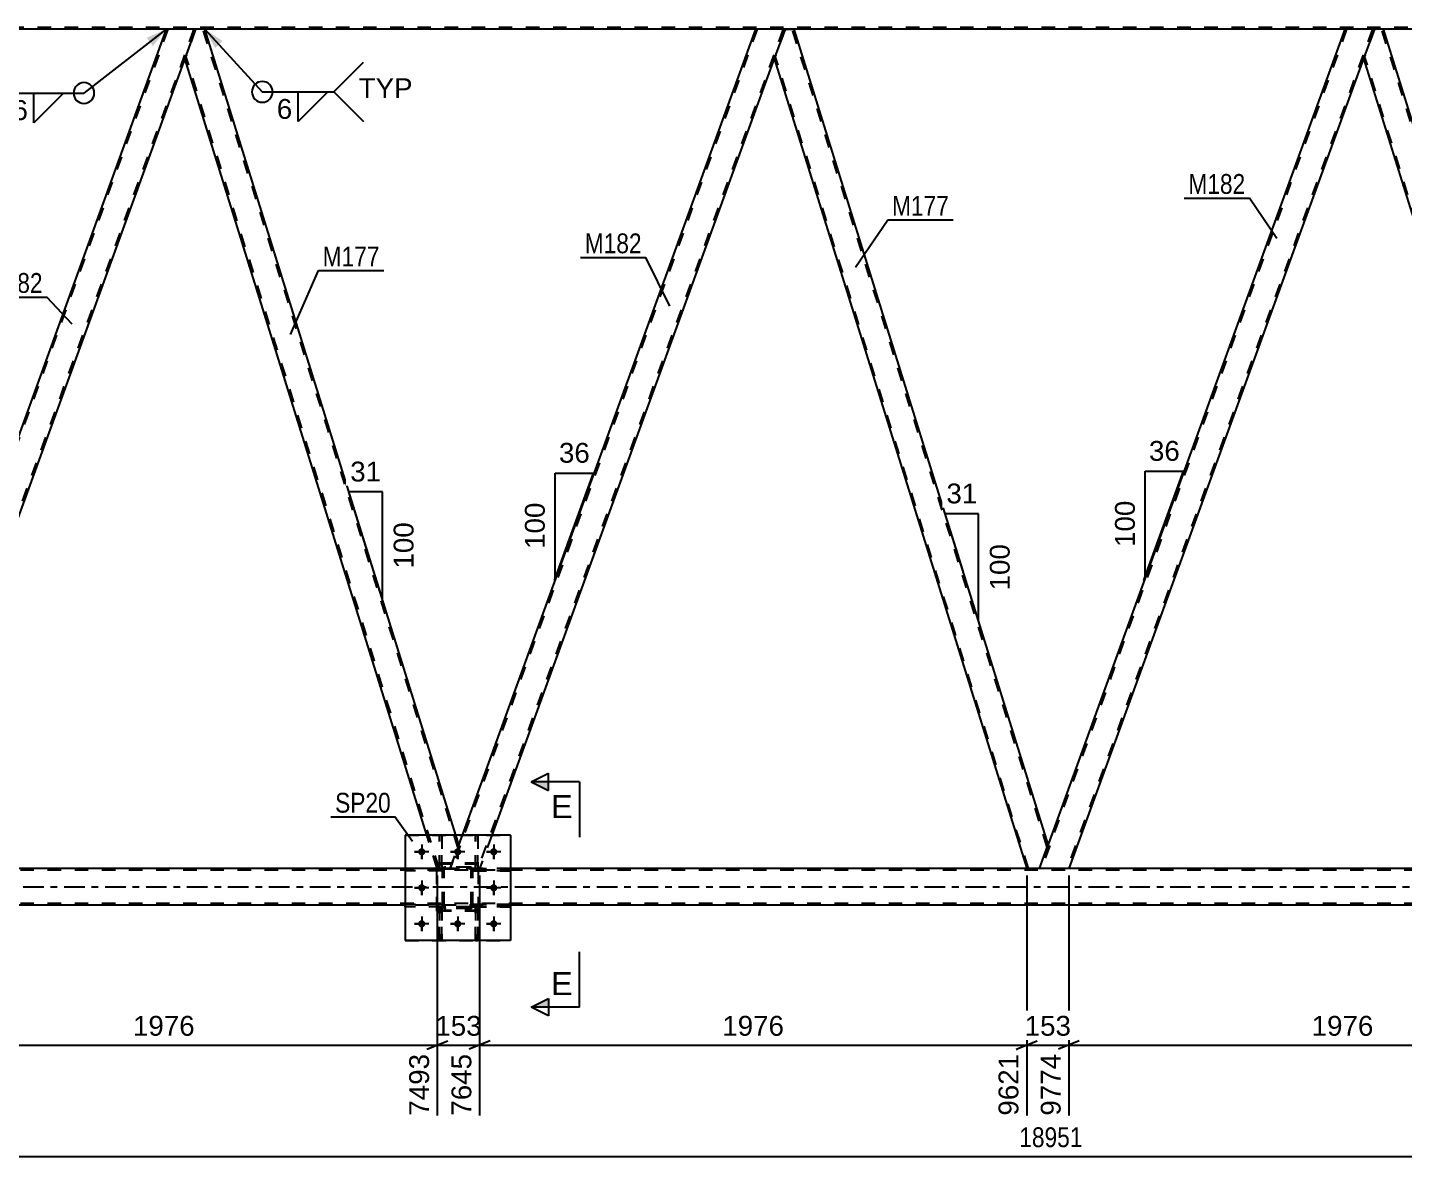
# Model space of a CAD drawing. Header units: millimetres. Extents: x -116 to 725, y -402 to 192.
# Drawn here: x 163 to 361.8, y -164.8 to -1.8 of the extents above; entities that cross this region are included whole.
import ezdxf

# ---------------------------------------------------------------- set-up
doc = ezdxf.new("R2010")
doc.units = ezdxf.units.MM
doc.linetypes.add('DXK_LINE_DOT2', pattern=[3.9198, 1.9599, -1.9599])
doc.linetypes.add('DXK_LINE_DOT3', pattern=[5.9187, 2.979, -0.9799, 0.9799, -0.9799])
doc.styles.add('Arial', font='ARIAL.TTF', dxfattribs={"height": 0.2})
doc.styles.add('Arial Narrow', font='ARIALN.TTF', dxfattribs={"height": 0.2})

# ---------------------------------------------------------------- blocks, each defined once
blk = doc.blocks.new('Part-203723472-4734 - 4481')
at = {"color": 7, "linetype": 'DXK_LINE_DOT2'}
for p, q in [((222.99, -123.23), (217.59, -123.23)), ((217.59, -123.55), (217.59, -123.23)), ((222.39, -123.55), (222.39, -123.23)), ((222.99, -123.23), (222.99, -123.55)), ((222.99, -123.55), (217.59, -123.55))]:
    blk.add_line(p, q, dxfattribs=at)
blk = doc.blocks.new('Part-203723472-4737 - 4481')
at = {"color": 2, "linetype": 'Continuous'}
for p, q in [((227.75, -118.4), (227.75, -118.39)), ((228.07, -118.39), (227.75, -118.39)), ((228.07, -118.4), (228.07, -118.39))]:
    blk.add_line(p, q, dxfattribs=at)
at = {"color": 7, "linetype": 'DXK_LINE_DOT2'}
for p, q in [((227.75, -123.24), (227.75, -118.4)), ((228.07, -123.24), (228.07, -118.4)), ((227.75, -122.64), (228.07, -122.64)), ((228.07, -123.24), (227.75, -123.24))]:
    blk.add_line(p, q, dxfattribs=at)
blk = doc.blocks.new('Part-203723472-4740 - 4481')
at = {"color": 2, "linetype": 'Continuous'}
for p, q in [((222.55, -118.4), (222.55, -118.39)), ((222.87, -118.39), (222.55, -118.39)), ((222.87, -118.4), (222.87, -118.39))]:
    blk.add_line(p, q, dxfattribs=at)
at = {"color": 7, "linetype": 'DXK_LINE_DOT2'}
for p, q in [((222.55, -123.24), (222.55, -118.4)), ((222.87, -123.24), (222.87, -118.4)), ((222.55, -122.64), (222.87, -122.64)), ((222.87, -123.24), (222.55, -123.24))]:
    blk.add_line(p, q, dxfattribs=at)
blk = doc.blocks.new('Part-203723472-4743 - 4481')
at = {"color": 7, "linetype": 'DXK_LINE_DOT2'}
for p, q in [((228.07, -128.76), (227.75, -128.76)), ((227.75, -128.76), (227.75, -133.59)), ((228.07, -133.59), (228.07, -128.76)), ((227.75, -129.36), (228.07, -129.36)), ((227.75, -133.59), (228.07, -133.59))]:
    blk.add_line(p, q, dxfattribs=at)
blk = doc.blocks.new('Part-203723472-4746 - 4481')
at = {"color": 7, "linetype": 'DXK_LINE_DOT2'}
for p, q in [((222.87, -128.76), (222.55, -128.76)), ((222.55, -128.76), (222.55, -133.59)), ((222.87, -133.59), (222.87, -128.76)), ((222.55, -129.36), (222.87, -129.36)), ((222.55, -133.59), (222.87, -133.59))]:
    blk.add_line(p, q, dxfattribs=at)
blk = doc.blocks.new('Part-203723472-4870 - 4481')
at = {"color": 2, "linetype": 'Continuous'}
for p, q in [((217.59, -123.22), (62.53, -123.22)), ((473.01, -123.22), (232.79, -123.22)), ((217.59, -128.5), (62.53, -128.5)), ((473.01, -128.5), (232.79, -128.5))]:
    blk.add_line(p, q, dxfattribs=at)
at = {"color": 7, "linetype": 'DXK_LINE_DOT2'}
for p, q in [((232.79, -123.22), (217.59, -123.22)), ((634.35, -123.46), (-44.75, -123.46)), ((634.35, -128.26), (-44.75, -128.26)), ((232.79, -128.5), (217.59, -128.5))]:
    blk.add_line(p, q, dxfattribs=at)
at = {"color": 7, "linetype": 'DXK_LINE_DOT3'}
blk.add_line((-44.75, -125.86), (634.35, -125.86), dxfattribs=at)
blk = doc.blocks.new('Part-203723472-4749 - 4481')
at = {"color": 7, "linetype": 'DXK_LINE_DOT2'}
for p, q in [((232.79, -128.43), (227.39, -128.43)), ((227.39, -128.43), (227.39, -128.75)), ((227.39, -128.75), (232.79, -128.75)), ((227.99, -128.75), (227.99, -128.43)), ((232.79, -128.75), (232.79, -128.43))]:
    blk.add_line(p, q, dxfattribs=at)
blk = doc.blocks.new('Part-203723472-4764 - 4481')
at = {"color": 7, "linetype": 'DXK_LINE_DOT2'}
for p, q in [((679.93, -1.76), (-18.66, -1.76)), ((188.65, -2), (183.07, -2)), ((273.78, -2), (268.21, -2)), ((358.92, -2), (353.34, -2))]:
    blk.add_line(p, q, dxfattribs=at)
at = {"color": 2, "linetype": 'Continuous'}
for p, q in [((183.07, -2), (103.55, -2)), ((268.21, -2), (188.65, -2)), ((353.34, -2), (273.78, -2)), ((438.48, -2), (358.92, -2))]:
    blk.add_line(p, q, dxfattribs=at)
blk = doc.blocks.new('Part-203723472-4900 - 4481')
at = {"color": 2, "linetype": 'Continuous'}
for p, q in [((232.79, -118.4), (217.59, -118.4)), ((217.59, -118.4), (217.59, -133.6)), ((232.79, -118.4), (232.79, -133.6)), ((232.79, -133.6), (217.59, -133.6))]:
    blk.add_line(p, q, dxfattribs=at)
blk = doc.blocks.new('Part-203723472-4778 - 4481')
at = {"color": 7, "linetype": 'DXK_LINE_DOT2'}
for p, q in [((232.79, -123.23), (227.39, -123.23)), ((227.39, -123.23), (227.39, -123.55)), ((227.99, -123.55), (227.99, -123.23)), ((232.79, -123.55), (232.79, -123.23)), ((227.39, -123.55), (232.79, -123.55))]:
    blk.add_line(p, q, dxfattribs=at)
blk = doc.blocks.new('Part-203723472-4902 - 4481')
at = {"color": 7, "linetype": 'DXK_LINE_DOT2'}
for p, q in [((223.29, -123.03), (223.47, -123)), ((223.47, -123), (223.29, -123.03)), ((226.91, -123), (223.47, -123)), ((226.91, -123), (227.1, -123.03)), ((227.1, -123.03), (226.91, -123)), ((222.99, -123.48), (223.03, -123.29)), ((223.03, -123.29), (222.99, -123.48)), ((222.99, -128.52), (222.99, -123.48)), ((223.23, -123.48), (223.25, -123.38)), ((223.23, -128.52), (223.23, -123.48)), ((223.25, -123.38), (223.3, -123.31)), ((223.3, -123.31), (223.38, -123.25)), ((223.38, -123.25), (223.47, -123.24)), ((223.47, -123.24), (226.91, -123.24)), ((226.91, -123.24), (227.01, -123.25)), ((227.01, -123.25), (227.08, -123.31)), ((227.08, -123.31), (227.14, -123.38)), ((227.14, -123.38), (227.15, -123.48)), ((227.15, -128.52), (227.15, -123.48)), ((227.36, -123.29), (227.39, -123.48)), ((227.39, -123.48), (227.36, -123.29)), ((227.39, -128.52), (227.39, -123.48)), ((223.03, -128.7), (222.99, -128.52)), ((222.99, -128.52), (223.03, -128.7)), ((223.25, -128.61), (223.23, -128.52)), ((223.3, -128.69), (223.25, -128.61)), ((223.47, -129), (223.29, -128.96)), ((223.29, -128.96), (223.47, -129)), ((223.38, -128.74), (223.3, -128.69)), ((223.47, -128.76), (223.38, -128.74)), ((226.91, -128.76), (223.47, -128.76)), ((226.91, -129), (223.47, -129)), ((227.01, -128.74), (226.91, -128.76)), ((227.1, -128.96), (226.91, -129)), ((226.91, -129), (227.1, -128.96)), ((227.08, -128.69), (227.01, -128.74)), ((227.14, -128.61), (227.08, -128.69)), ((227.15, -128.52), (227.14, -128.61)), ((227.39, -128.52), (227.36, -128.7)), ((227.36, -128.7), (227.39, -128.52))]:
    blk.add_line(p, q, dxfattribs=at)
at = {"color": 7, "linetype": 'DXK_LINE_DOT3'}
blk.add_line((225.19, -126), (225.19, -126), dxfattribs=at)
at = {"color": 7, "linetype": 'DXK_LINE_DOT2'}
for centre, start, end in [((223.47, -123.48), 112.5, 157.5), ((223.47, -123.48), 112.5, 157.5), ((226.91, -123.48), 22.5, 67.5), ((226.91, -123.48), 22.5, 67.5), ((223.47, -128.52), 202.5, 247.5), ((223.47, -128.52), 202.5, 247.5), ((226.91, -128.52), 292.5, 337.5), ((226.91, -128.52), 292.5, 337.5)]:
    blk.add_arc(centre, 0.48, start, end, dxfattribs=at)
blk = doc.blocks.new('Part-203723472-4781 - 4481')
at = {"color": 7, "linetype": 'DXK_LINE_DOT2'}
for p, q in [((222.99, -128.43), (217.59, -128.43)), ((217.59, -128.43), (217.59, -128.75)), ((222.99, -128.75), (217.59, -128.75)), ((222.39, -128.75), (222.39, -128.43)), ((222.99, -128.75), (222.99, -128.43))]:
    blk.add_line(p, q, dxfattribs=at)
blk = doc.blocks.new('Part-203723472-4782 - 4481')
at = {"color": 7, "linetype": 'DXK_LINE_DOT2'}
for p, q in [((222.99, -123.23), (217.59, -123.23)), ((217.59, -123.23), (217.59, -123.55)), ((222.39, -123.55), (222.39, -123.23)), ((222.99, -123.55), (222.99, -123.23)), ((222.99, -123.55), (217.59, -123.55))]:
    blk.add_line(p, q, dxfattribs=at)
blk = doc.blocks.new('Part-203723472-4785 - 4481')
at = {"color": 7, "linetype": 'DXK_LINE_DOT2'}
for p, q in [((227.75, -123.24), (227.75, -118.39)), ((227.75, -118.39), (228.07, -118.39)), ((228.07, -118.39), (228.07, -123.24)), ((227.75, -122.64), (228.07, -122.64)), ((228.07, -123.24), (227.75, -123.24))]:
    blk.add_line(p, q, dxfattribs=at)
blk = doc.blocks.new('Part-203723472-4788 - 4481')
at = {"color": 7, "linetype": 'DXK_LINE_DOT2'}
for p, q in [((227.39, -128.75), (227.39, -128.43)), ((227.39, -128.43), (232.79, -128.43)), ((232.79, -128.75), (227.39, -128.75)), ((227.99, -128.75), (227.99, -128.43)), ((232.79, -128.43), (232.79, -128.75))]:
    blk.add_line(p, q, dxfattribs=at)
blk = doc.blocks.new('Part-203723472-4904 - 4481')
at = {"color": 7, "linetype": 'DXK_LINE_DOT2'}
for p, q in [((228.19, -122.46), (222.19, -122.46)), ((222.19, -129.26), (222.19, -122.46)), ((228.19, -129.26), (228.19, -122.46)), ((228.19, -129.26), (222.19, -129.26))]:
    blk.add_line(p, q, dxfattribs=at)
blk = doc.blocks.new('Part-203723472-4791 - 4481')
at = {"color": 7, "linetype": 'DXK_LINE_DOT2'}
for p, q in [((222.55, -123.24), (222.55, -118.39)), ((222.55, -118.39), (222.87, -118.39)), ((222.87, -118.39), (222.87, -123.24)), ((222.55, -122.64), (222.87, -122.64)), ((222.87, -123.24), (222.55, -123.24))]:
    blk.add_line(p, q, dxfattribs=at)
blk = doc.blocks.new('Bolt-203723472-4796 - 4481')
at = {"linetype": 'Continuous'}
for points in [[(220.51, -120.8, -1), (219.47, -120.8, -1)], [(225.71, -120.8, -1), (224.67, -120.8, -1)], [(230.91, -120.8, -1), (229.87, -120.8, -1)], [(220.51, -126, -1), (219.47, -126, -1)], [(230.91, -126, -1), (229.87, -126, -1)], [(220.51, -131.2, -1), (219.47, -131.2, -1)], [(225.71, -131.2, -1), (224.67, -131.2, -1)], [(230.91, -131.2, -1), (229.87, -131.2, -1)]]:
    blk.add_hatch(color=1, dxfattribs=at).paths.add_polyline_path(points)
at = {"color": 1, "linetype": 'Continuous'}
for p, q in [((221.03, -120.8), (218.95, -120.8)), ((219.99, -119.76), (219.99, -121.84)), ((226.23, -120.8), (224.15, -120.8)), ((225.19, -119.76), (225.19, -121.84)), ((231.43, -120.8), (229.35, -120.8)), ((230.39, -119.76), (230.39, -121.84)), ((219.99, -124.96), (219.99, -127.04)), ((230.39, -124.96), (230.39, -127.04)), ((221.03, -126), (218.95, -126)), ((231.43, -126), (229.35, -126)), ((219.99, -130.16), (219.99, -132.24)), ((225.19, -130.16), (225.19, -132.24)), ((230.39, -130.16), (230.39, -132.24)), ((221.03, -131.2), (218.95, -131.2)), ((226.23, -131.2), (224.15, -131.2)), ((231.43, -131.2), (229.35, -131.2))]:
    blk.add_line(p, q, dxfattribs=at)
blk = doc.blocks.new('Bolt-203723472-4797 - 4481')
at = {"color": 1, "linetype": 'Continuous'}
for p, q in [((218.95, -120.8), (219.65, -120.8)), ((219.99, -119.76), (219.99, -120.45)), ((219.99, -121.84), (219.99, -121.14)), ((221.03, -120.8), (220.34, -120.8)), ((224.15, -120.8), (224.85, -120.8)), ((225.19, -119.76), (225.19, -120.45)), ((225.19, -121.84), (225.19, -121.14)), ((226.23, -120.8), (225.54, -120.8)), ((229.35, -120.8), (230.05, -120.8)), ((230.39, -119.76), (230.39, -120.45)), ((230.39, -121.84), (230.39, -121.14)), ((231.43, -120.8), (230.74, -120.8)), ((219.99, -124.96), (219.99, -125.65)), ((230.39, -124.96), (230.39, -125.65)), ((218.95, -126), (219.65, -126)), ((219.99, -127.04), (219.99, -126.34)), ((221.03, -126), (220.34, -126)), ((229.35, -126), (230.05, -126)), ((230.39, -127.04), (230.39, -126.34)), ((231.43, -126), (230.74, -126)), ((219.99, -130.16), (219.99, -130.85)), ((225.19, -130.16), (225.19, -130.85)), ((230.39, -130.16), (230.39, -130.85)), ((218.95, -131.2), (219.65, -131.2)), ((219.99, -132.24), (219.99, -131.54)), ((221.03, -131.2), (220.34, -131.2)), ((224.15, -131.2), (224.85, -131.2)), ((225.19, -132.24), (225.19, -131.54)), ((226.23, -131.2), (225.54, -131.2)), ((229.35, -131.2), (230.05, -131.2)), ((230.39, -132.24), (230.39, -131.54)), ((231.43, -131.2), (230.74, -131.2))]:
    blk.add_line(p, q, dxfattribs=at)
blk = doc.blocks.new('Part-203723472-4804 - 4481')
at = {"color": 7, "linetype": 'DXK_LINE_DOT2'}
for p, q in [((227.39, -123.55), (227.39, -123.23)), ((227.39, -123.23), (232.79, -123.23)), ((227.99, -123.55), (227.99, -123.23)), ((232.79, -123.23), (232.79, -123.55)), ((232.79, -123.55), (227.39, -123.55))]:
    blk.add_line(p, q, dxfattribs=at)
blk = doc.blocks.new('Part-203723472-4984 - 4481')
at = {"color": 7, "linetype": 'DXK_LINE_DOT2'}
for p, q in [((268.46, -2), (224.34, -123.22)), ((272.21, -2), (228.09, -123.22)), ((272.47, -2), (270.92, -6.25)), ((272.43, -2), (272.32, -2)), ((272.47, -2), (272.43, -2)), ((225.84, -118.4), (224.09, -123.22)), ((230.1, -118.4), (228.35, -123.22)), ((228.35, -123.22), (224.09, -123.22))]:
    blk.add_line(p, q, dxfattribs=at)
at = {"color": 2, "linetype": 'Continuous'}
for p, q in [((268.21, -2), (225.84, -118.4)), ((271.96, -2), (268.21, -2)), ((271.96, -2), (272.47, -2)), ((270.92, -6.25), (230.1, -118.4))]:
    blk.add_line(p, q, dxfattribs=at)
blk = doc.blocks.new('Part-203723472-4807 - 4481')
at = {"color": 7, "linetype": 'DXK_LINE_DOT2'}
for p, q in [((222.99, -128.43), (217.59, -128.43)), ((217.59, -128.75), (217.59, -128.43)), ((222.99, -128.75), (217.59, -128.75)), ((222.39, -128.75), (222.39, -128.43)), ((222.99, -128.43), (222.99, -128.75))]:
    blk.add_line(p, q, dxfattribs=at)
blk = doc.blocks.new('Part-203723472-4830 - 4481')
at = {"color": 2, "linetype": 'Continuous'}
for p, q in [((357.6, -2), (356.05, -6.25)), ((358.92, -2), (357.6, -2)), ((395.62, -119.75), (358.92, -2)), ((356.05, -6.25), (392.51, -123.22)), ((395.35, -120.49), (394.36, -123.22)), ((395.62, -119.75), (395.35, -120.49))]:
    blk.add_line(p, q, dxfattribs=at)
at = {"color": 7, "linetype": 'DXK_LINE_DOT2'}
for p, q in [((395.48, -120.12), (358.67, -2)), ((392.76, -123.22), (356.19, -5.88)), ((395.6, -119.81), (395.35, -120.49)), ((394.36, -123.22), (392.51, -123.22))]:
    blk.add_line(p, q, dxfattribs=at)
blk = doc.blocks.new('Part-203723472-4944 - 4481')
at = {"color": 7, "linetype": 'DXK_LINE_DOT2'}
for p, q in [((223.29, -123.03), (223.47, -123)), ((223.47, -123), (223.29, -123.03)), ((226.91, -123), (223.47, -123)), ((226.91, -123), (227.1, -123.03)), ((227.1, -123.03), (226.91, -123)), ((222.99, -123.48), (223.03, -123.29)), ((223.03, -123.29), (222.99, -123.48)), ((222.99, -128.52), (222.99, -123.48)), ((223.23, -123.48), (223.25, -123.38)), ((223.23, -128.52), (223.23, -123.48)), ((223.25, -123.38), (223.3, -123.31)), ((223.3, -123.31), (223.38, -123.25)), ((223.38, -123.25), (223.47, -123.24)), ((223.47, -123.24), (226.91, -123.24)), ((226.91, -123.24), (227.01, -123.25)), ((227.01, -123.25), (227.08, -123.31)), ((227.08, -123.31), (227.14, -123.38)), ((227.14, -123.38), (227.15, -123.48)), ((227.15, -128.52), (227.15, -123.48)), ((227.36, -123.29), (227.39, -123.48)), ((227.39, -123.48), (227.36, -123.29)), ((227.39, -128.52), (227.39, -123.48)), ((223.03, -128.7), (222.99, -128.52)), ((222.99, -128.52), (223.03, -128.7)), ((223.25, -128.61), (223.23, -128.52)), ((223.3, -128.69), (223.25, -128.61)), ((223.47, -129), (223.29, -128.96)), ((223.29, -128.96), (223.47, -129)), ((223.38, -128.74), (223.3, -128.69)), ((223.47, -128.76), (223.38, -128.74)), ((226.91, -128.76), (223.47, -128.76)), ((226.91, -129), (223.47, -129)), ((227.01, -128.74), (226.91, -128.76)), ((227.1, -128.96), (226.91, -129)), ((226.91, -129), (227.1, -128.96)), ((227.08, -128.69), (227.01, -128.74)), ((227.14, -128.61), (227.08, -128.69)), ((227.15, -128.52), (227.14, -128.61)), ((227.39, -128.52), (227.36, -128.7)), ((227.36, -128.7), (227.39, -128.52))]:
    blk.add_line(p, q, dxfattribs=at)
at = {"color": 7, "linetype": 'DXK_LINE_DOT3'}
blk.add_line((225.19, -126), (225.19, -126), dxfattribs=at)
at = {"color": 7, "linetype": 'DXK_LINE_DOT2'}
for centre, start, end in [((223.47, -123.48), 112.5, 157.5), ((223.47, -123.48), 112.5, 157.5), ((226.91, -123.48), 22.5, 67.5), ((226.91, -123.48), 22.5, 67.5), ((223.47, -128.52), 202.5, 247.5), ((223.47, -128.52), 202.5, 247.5), ((226.91, -128.52), 292.5, 337.5), ((226.91, -128.52), 292.5, 337.5)]:
    blk.add_arc(centre, 0.48, start, end, dxfattribs=at)
blk = doc.blocks.new('Part-203723472-4875 - 4481')
at = {"color": 7, "linetype": 'DXK_LINE_DOT2'}
for p, q in [((353.6, -2), (309.48, -123.22)), ((357.34, -2), (313.22, -123.22)), ((357.6, -2), (356.05, -6.25)), ((357.56, -2), (357.45, -2)), ((357.6, -2), (357.56, -2)), ((310.49, -119.75), (309.22, -123.22)), ((313.48, -123.22), (309.22, -123.22))]:
    blk.add_line(p, q, dxfattribs=at)
at = {"color": 2, "linetype": 'Continuous'}
for p, q in [((353.34, -2), (310.49, -119.75)), ((357.09, -2), (353.34, -2)), ((357.09, -2), (357.6, -2)), ((356.05, -6.25), (313.48, -123.22))]:
    blk.add_line(p, q, dxfattribs=at)
blk = doc.blocks.new('Part-203723472-4901 - 4481')
at = {"color": 7, "linetype": 'DXK_LINE_DOT2'}
for p, q in [((217.59, -118.4), (232.79, -118.4)), ((217.59, -118.4), (217.59, -133.6)), ((232.79, -118.4), (232.79, -133.6)), ((217.59, -133.6), (232.79, -133.6))]:
    blk.add_line(p, q, dxfattribs=at)
blk = doc.blocks.new('Part-203723472-4903 - 4481')
at = {"color": 7, "linetype": 'DXK_LINE_DOT2'}
for p, q in [((228.19, -122.59), (222.19, -122.59)), ((222.19, -129.39), (222.19, -122.59)), ((228.19, -129.39), (228.19, -122.59)), ((228.19, -129.39), (222.19, -129.39))]:
    blk.add_line(p, q, dxfattribs=at)
blk = doc.blocks.new('Part-203723472-4915 - 4481')
at = {"color": 7, "linetype": 'DXK_LINE_DOT2'}
for p, q in [((227.75, -133.59), (227.75, -128.76)), ((227.75, -128.76), (228.07, -128.76)), ((228.07, -128.76), (228.07, -133.59)), ((227.75, -129.36), (228.07, -129.36)), ((228.07, -133.59), (227.75, -133.59))]:
    blk.add_line(p, q, dxfattribs=at)
blk = doc.blocks.new('Part-203723472-4916 - 4481')
at = {"color": 7, "linetype": 'DXK_LINE_DOT2'}
for p, q in [((222.55, -133.59), (222.55, -128.76)), ((222.55, -128.76), (222.87, -128.76)), ((222.87, -128.76), (222.87, -133.59)), ((222.55, -129.36), (222.87, -129.36)), ((222.87, -133.59), (222.55, -133.59))]:
    blk.add_line(p, q, dxfattribs=at)
blk = doc.blocks.new('Part-203723472-4979 - 4481')
at = {"color": 2, "linetype": 'Continuous'}
for p, q in [((272.47, -2), (270.92, -6.25)), ((272.47, -2), (273.78, -2)), ((310.49, -119.75), (273.78, -2)), ((270.92, -6.25), (307.38, -123.22)), ((309.22, -123.22), (310.49, -119.75))]:
    blk.add_line(p, q, dxfattribs=at)
at = {"color": 7, "linetype": 'DXK_LINE_DOT2'}
for p, q in [((310.35, -120.12), (273.53, -2)), ((307.63, -123.22), (271.05, -5.88)), ((309.22, -123.22), (307.38, -123.22))]:
    blk.add_line(p, q, dxfattribs=at)
blk = doc.blocks.new('Part-203723472-4989 - 4481')
at = {"color": 2, "linetype": 'Continuous'}
for p, q in [((187.33, -2), (185.78, -6.25)), ((188.65, -2), (187.33, -2)), ((224.93, -118.4), (188.65, -2)), ((220.74, -118.4), (185.78, -6.25))]:
    blk.add_line(p, q, dxfattribs=at)
at = {"color": 7, "linetype": 'DXK_LINE_DOT2'}
for p, q in [((225.22, -120.12), (188.4, -2)), ((222.5, -123.22), (185.92, -5.88)), ((222.24, -123.22), (220.74, -118.4)), ((225.35, -119.75), (224.93, -118.4)), ((224.09, -123.22), (225.35, -119.75)), ((222.24, -123.22), (224.09, -123.22))]:
    blk.add_line(p, q, dxfattribs=at)
blk = doc.blocks.new('Part-203723472-4994 - 4481')
at = {"color": 7, "linetype": 'DXK_LINE_DOT2'}
for p, q in [((183.33, -2), (139.21, -123.22)), ((187.08, -2), (142.96, -123.22)), ((187.33, -2), (185.78, -6.25)), ((187.29, -2), (187.18, -2)), ((187.33, -2), (187.29, -2)), ((140.22, -119.75), (138.95, -123.22)), ((143.21, -123.22), (138.95, -123.22))]:
    blk.add_line(p, q, dxfattribs=at)
at = {"color": 2, "linetype": 'Continuous'}
for p, q in [((183.07, -2), (140.22, -119.75)), ((186.82, -2), (183.07, -2)), ((186.82, -2), (187.33, -2)), ((185.78, -6.25), (143.21, -123.22))]:
    blk.add_line(p, q, dxfattribs=at)
blk = doc.blocks.new('StraightDimension-203723472-5561 - 4481')
at = {"color": 7, "linetype": 'Continuous'}
for p, q in [((313.48, -124.22), (313.48, -158.9)), ((392.51, -124.22), (392.51, -161.13)), ((314.98, -148.11), (311.98, -149.31)), ((313.48, -148.71), (392.51, -148.71)), ((391.01, -149.31), (394.01, -148.11))]:
    blk.add_line(p, q, dxfattribs=at)
at = {"color": 0}
blk.add_wipeout([(358.04, -147.96), (358.04, -143.76), (347.95, -143.76), (347.95, -147.96)], dxfattribs=at)
at = {"color": 0, "linetype": 'Continuous'}
blk.add_wipeout([(391.91, -149.41), (387.71, -149.41), (387.71, -161.73), (391.91, -161.73)], dxfattribs=at)
at = {"color": 3, "style": 'Arial'}
blk.add_text('1976', height=2.865, dxfattribs=at).set_placement((348.55, -147.36))
at = {"color": 3, "linetype": 'Continuous', "style": 'Arial'}
blk.add_text('11750', height=2.865, rotation=90.0002, dxfattribs=at).set_placement((391.31, -161.13))
blk = doc.blocks.new('StraightDimension-203723472-5489 - 4481')
at = {"color": 7, "linetype": 'Continuous'}
for p, q in [((222.24, -124.22), (222.24, -158.9)), ((228.35, -124.22), (228.35, -158.9)), ((220.74, -149.31), (223.74, -148.11)), ((222.24, -148.71), (228.35, -148.71)), ((229.85, -148.11), (226.85, -149.31))]:
    blk.add_line(p, q, dxfattribs=at)
at = {"color": 0}
blk.add_wipeout([(229.23, -147.96), (229.23, -143.76), (221.36, -143.76), (221.36, -147.96)], dxfattribs=at)
at = {"color": 0, "linetype": 'Continuous'}
blk.add_wipeout([(227.75, -149.41), (223.55, -149.41), (223.55, -159.5), (227.75, -159.5)], dxfattribs=at)
at = {"color": 3, "style": 'Arial'}
blk.add_text('153', height=2.865, dxfattribs=at).set_placement((221.96, -147.36))
at = {"color": 3, "linetype": 'Continuous', "style": 'Arial'}
blk.add_text('7645', height=2.865, rotation=90.0002, dxfattribs=at).set_placement((227.15, -158.9))
blk = doc.blocks.new('AngleDimension-203723472-19008 - 4481')
at = {"color": 7, "linetype": 'Continuous'}
for p, q in [((324.5, -65.83), (330.04, -65.83)), ((324.5, -81.05), (330.04, -65.83)), ((324.5, -81.05), (324.5, -65.83)), ((324.3, -81.6), (324.5, -81.05))]:
    blk.add_line(p, q, dxfattribs=at)
at = {"color": 0}
for points in [[(330.09, -64.93), (330.09, -60.73), (324.44, -60.73), (324.44, -64.93)], [(323.6, -69.5), (319.4, -69.5), (319.4, -77.37), (323.6, -77.37)]]:
    blk.add_wipeout(points, dxfattribs=at)
at = {"color": 3, "style": 'Arial'}
blk.add_text('36', height=2.865, dxfattribs=at).set_placement((325.04, -64.33))
blk.add_text('100', height=2.865, rotation=90.0002, dxfattribs=at).set_placement((323, -76.77))
blk = doc.blocks.new('StraightDimension-203723472-5127 - 4481')
at = {"color": 7, "linetype": 'Continuous'}
blk.add_line((-58.81, -164.8), (680.57, -164.8), dxfattribs=at)
at = {"color": 0}
blk.add_wipeout([(316.05, -164.05), (316.05, -159.85), (305.71, -159.85), (305.71, -164.05)], dxfattribs=at)
at = {"color": 3, "style": 'Arial Narrow'}
blk.add_text('18951', height=2.863, dxfattribs=at).set_placement((306.31, -163.45))
blk = doc.blocks.new('StraightDimension-203723472-5465 - 4481')
at = {"color": 7, "linetype": 'Continuous'}
for p, q in [((143.21, -124.22), (143.21, -158.9)), ((222.24, -124.22), (222.24, -158.9)), ((144.71, -148.11), (141.71, -149.31)), ((143.21, -148.71), (222.24, -148.71)), ((220.74, -149.31), (223.74, -148.11))]:
    blk.add_line(p, q, dxfattribs=at)
at = {"color": 0}
blk.add_wipeout([(187.77, -147.96), (187.77, -143.76), (177.68, -143.76), (177.68, -147.96)], dxfattribs=at)
at = {"color": 0, "linetype": 'Continuous'}
blk.add_wipeout([(221.64, -149.41), (217.44, -149.41), (217.44, -159.5), (221.64, -159.5)], dxfattribs=at)
at = {"color": 3, "style": 'Arial'}
blk.add_text('1976', height=2.865, dxfattribs=at).set_placement((178.28, -147.36))
at = {"color": 3, "linetype": 'Continuous', "style": 'Arial'}
blk.add_text('7493', height=2.865, rotation=90.0002, dxfattribs=at).set_placement((221.04, -158.9))
blk = doc.blocks.new('StraightDimension-203723472-5513 - 4481')
at = {"color": 7, "linetype": 'Continuous'}
for p, q in [((228.35, -124.22), (228.35, -158.9)), ((307.38, -124.22), (307.38, -158.9)), ((229.85, -148.11), (226.85, -149.31)), ((228.35, -148.71), (307.38, -148.71)), ((305.88, -149.31), (308.88, -148.11))]:
    blk.add_line(p, q, dxfattribs=at)
at = {"color": 0}
blk.add_wipeout([(272.91, -147.96), (272.91, -143.76), (262.81, -143.76), (262.81, -147.96)], dxfattribs=at)
at = {"color": 0, "linetype": 'Continuous'}
blk.add_wipeout([(306.78, -149.41), (302.58, -149.41), (302.58, -159.5), (306.78, -159.5)], dxfattribs=at)
at = {"color": 3, "style": 'Arial'}
blk.add_text('1976', height=2.865, dxfattribs=at).set_placement((263.41, -147.36))
at = {"color": 3, "linetype": 'Continuous', "style": 'Arial'}
blk.add_text('9621', height=2.865, rotation=90.0002, dxfattribs=at).set_placement((306.18, -158.9))
blk = doc.blocks.new('StraightDimension-203723472-5537 - 4481')
at = {"color": 7, "linetype": 'Continuous'}
for p, q in [((307.38, -124.22), (307.38, -158.9)), ((313.48, -124.22), (313.48, -158.9)), ((305.88, -149.31), (308.88, -148.11)), ((307.38, -148.71), (313.48, -148.71)), ((314.98, -148.11), (311.98, -149.31))]:
    blk.add_line(p, q, dxfattribs=at)
at = {"color": 0}
blk.add_wipeout([(314.36, -147.96), (314.36, -143.76), (306.49, -143.76), (306.49, -147.96)], dxfattribs=at)
at = {"color": 0, "linetype": 'Continuous'}
blk.add_wipeout([(312.88, -149.41), (308.68, -149.41), (308.68, -159.5), (312.88, -159.5)], dxfattribs=at)
at = {"color": 3, "style": 'Arial'}
blk.add_text('153', height=2.865, dxfattribs=at).set_placement((307.09, -147.36))
at = {"color": 3, "linetype": 'Continuous', "style": 'Arial'}
blk.add_text('9774', height=2.865, rotation=90.0002, dxfattribs=at).set_placement((312.28, -158.9))
blk = doc.blocks.new('AngleDimension-203723472-6404 - 4481')
at = {"color": 7, "linetype": 'Continuous'}
for p, q in [((212.32, -77.95), (209.48, -68.82)), ((214.3, -68.82), (209.48, -68.82)), ((214.3, -84.29), (209.48, -68.82)), ((214.3, -84.29), (214.3, -68.82))]:
    blk.add_line(p, q, dxfattribs=at)
at = {"color": 0}
for points in [[(214.71, -67.92), (214.71, -63.72), (209.06, -63.72), (209.06, -67.92)], [(219.4, -72.62), (215.2, -72.62), (215.2, -80.49), (219.4, -80.49)]]:
    blk.add_wipeout(points, dxfattribs=at)
at = {"color": 3, "style": 'Arial'}
blk.add_text('31', height=2.865, dxfattribs=at).set_placement((209.66, -67.32))
blk.add_text('100', height=2.865, rotation=90.0002, dxfattribs=at).set_placement((218.8, -79.89))
blk = doc.blocks.new('AngleDimension-203723472-6418 - 4481')
at = {"color": 7, "linetype": 'Continuous'}
for p, q in [((298.19, -80.29), (295.6, -71.98)), ((300.42, -71.98), (295.6, -71.98)), ((300.42, -87.44), (295.6, -71.98)), ((300.42, -87.44), (300.42, -71.98))]:
    blk.add_line(p, q, dxfattribs=at)
at = {"color": 0}
for points in [[(300.83, -71.08), (300.83, -66.88), (295.18, -66.88), (295.18, -71.08)], [(305.52, -75.78), (301.32, -75.78), (301.32, -83.65), (305.52, -83.65)]]:
    blk.add_wipeout(points, dxfattribs=at)
at = {"color": 3, "style": 'Arial'}
blk.add_text('31', height=2.865, dxfattribs=at).set_placement((295.78, -70.48))
blk.add_text('100', height=2.865, rotation=90.0002, dxfattribs=at).set_placement((304.92, -83.05))
blk = doc.blocks.new('AngleDimension-203723472-19006 - 4481')
at = {"color": 7, "linetype": 'Continuous'}
for p, q in [((239.26, -66.11), (244.8, -66.11)), ((239.26, -81.33), (244.8, -66.11)), ((239.26, -81.33), (239.26, -66.11)), ((239.16, -81.6), (239.26, -81.33))]:
    blk.add_line(p, q, dxfattribs=at)
at = {"color": 0}
for points in [[(244.85, -65.21), (244.85, -61.01), (239.21, -61.01), (239.21, -65.21)], [(238.36, -69.78), (234.16, -69.78), (234.16, -77.65), (238.36, -77.65)]]:
    blk.add_wipeout(points, dxfattribs=at)
at = {"color": 3, "style": 'Arial'}
blk.add_text('36', height=2.865, dxfattribs=at).set_placement((239.81, -64.61))
blk.add_text('100', height=2.865, rotation=90.0002, dxfattribs=at).set_placement((237.76, -77.05))
blk = doc.blocks.new('Mark-203723472-4871 - 4481')
at = {"color": 0}
blk.add_wipeout([(338.97, -25.78), (338.97, -22.78), (330.74, -22.78), (330.74, -25.78)], dxfattribs=at)
blk.add_wipeout([(338.97, -25.78), (338.97, -22.78), (330.74, -22.78), (330.74, -25.78)], dxfattribs=at)
at = {"color": 30, "linetype": 'Continuous'}
for p in [(330.14, -26.38), (343.51, -32.25)]:
    blk.add_line(p, (339.57, -26.38), dxfattribs=at)
at = {"color": 3, "style": 'Arial Narrow'}
blk.add_text('M182', height=2.863, dxfattribs=at).set_placement((330.74, -25.78))
blk = doc.blocks.new('Mark-203723472-4896 - 4481')
at = {"color": 0}
blk.add_wipeout([(215.52, -115.14), (215.52, -112.14), (207.48, -112.14), (207.48, -115.14)], dxfattribs=at)
blk.add_wipeout([(215.52, -115.14), (215.52, -112.14), (207.48, -112.14), (207.48, -115.14)], dxfattribs=at)
at = {"color": 30, "linetype": 'Continuous'}
for p in [(206.88, -115.74), (218.65, -119.32)]:
    blk.add_line(p, (216.12, -115.74), dxfattribs=at)
at = {"color": 3, "style": 'Arial Narrow'}
blk.add_text('SP20', height=2.863, dxfattribs=at).set_placement((207.48, -115.14))
blk = doc.blocks.new('Mark-203723472-4975 - 4481')
at = {"color": 0}
blk.add_wipeout([(296.15, -28.94), (296.15, -25.94), (287.93, -25.94), (287.93, -28.94)], dxfattribs=at)
blk.add_wipeout([(296.15, -28.94), (296.15, -25.94), (287.93, -25.94), (287.93, -28.94)], dxfattribs=at)
at = {"color": 30, "linetype": 'Continuous'}
for p, q in [((282.66, -36.37), (287.33, -29.54)), ((287.33, -29.54), (296.75, -29.54))]:
    blk.add_line(p, q, dxfattribs=at)
at = {"color": 3, "style": 'Arial Narrow'}
blk.add_text('M177', height=2.863, dxfattribs=at).set_placement((287.93, -28.94))
blk = doc.blocks.new('Mark-203723472-4980 - 4481')
at = {"color": 0}
blk.add_wipeout([(251.76, -34.36), (251.76, -31.36), (243.54, -31.36), (243.54, -34.36)], dxfattribs=at)
blk.add_wipeout([(251.76, -34.36), (251.76, -31.36), (243.54, -31.36), (243.54, -34.36)], dxfattribs=at)
at = {"color": 30, "linetype": 'Continuous'}
for p in [(242.94, -34.96), (255.83, -41.99)]:
    blk.add_line(p, (252.36, -34.96), dxfattribs=at)
at = {"color": 3, "style": 'Arial Narrow'}
blk.add_text('M182', height=2.863, dxfattribs=at).set_placement((243.54, -34.36))
blk = doc.blocks.new('Mark-203723472-4985 - 4481')
at = {"color": 0}
blk.add_wipeout([(213.9, -36.27), (213.9, -33.27), (205.68, -33.27), (205.68, -36.27)], dxfattribs=at)
blk.add_wipeout([(213.9, -36.27), (213.9, -33.27), (205.68, -33.27), (205.68, -36.27)], dxfattribs=at)
at = {"color": 30, "linetype": 'Continuous'}
for p, q in [((201.05, -46.07), (205.08, -36.87)), ((205.08, -36.87), (214.5, -36.87))]:
    blk.add_line(p, q, dxfattribs=at)
at = {"color": 3, "style": 'Arial Narrow'}
blk.add_text('M177', height=2.863, dxfattribs=at).set_placement((205.68, -36.27))
blk = doc.blocks.new('Mark-203723472-4990 - 4481')
at = {"color": 0}
blk.add_wipeout([(165.23, -40.08), (165.23, -37.08), (157.01, -37.08), (157.01, -40.08)], dxfattribs=at)
blk.add_wipeout([(165.23, -40.08), (165.23, -37.08), (157.01, -37.08), (157.01, -40.08)], dxfattribs=at)
at = {"color": 30, "linetype": 'Continuous'}
for p in [(156.41, -40.68), (169.51, -44.61)]:
    blk.add_line(p, (165.83, -40.68), dxfattribs=at)
at = {"color": 3, "style": 'Arial Narrow'}
blk.add_text('M182', height=2.863, dxfattribs=at).set_placement((157.01, -40.08))
blk = doc.blocks.new('SectionMark-203723472-6453 - 4481')
at = {"color": 6, "linetype": 'Continuous'}
for p, q in [((235.78, -110.68), (238.28, -109.43)), ((242.78, -110.68), (235.78, -110.68)), ((242.78, -110.68), (242.78, -118.68)), ((242.78, -143.25), (242.78, -135.25)), ((242.78, -143.25), (235.78, -143.25)), ((238.28, -144.5), (235.78, -143.25))]:
    blk.add_line(p, q, dxfattribs=at)
at = {"color": 0, "linetype": 'Continuous'}
for points in [[(241.78, -115.93), (241.78, -112.43), (238.67, -112.43), (238.67, -115.93)], [(241.78, -141.5), (241.78, -138), (238.67, -138), (238.67, -141.5)]]:
    blk.add_wipeout(points, dxfattribs=at)
at = {"linetype": 'Continuous'}
for points in [[(238.28, -110.68), (238.28, -111.93), (235.78, -110.68)], [(238.28, -142), (238.28, -143.25), (235.78, -143.25)]]:
    blk.add_hatch(color=6, dxfattribs=at).paths.add_polyline_path(points)
at = {"color": 6, "linetype": 'Continuous'}
for p, q in [((235.78, -110.68), (238.28, -111.93)), ((238.28, -111.93), (238.28, -109.43)), ((235.78, -143.25), (238.28, -142)), ((238.28, -142), (238.28, -144.5))]:
    blk.add_line(p, q, dxfattribs=at)
at = {"color": 3, "linetype": 'Continuous', "style": 'Arial'}
for p in [(238.67, -115.93), (238.67, -141.5)]:
    blk.add_text('E', height=3.34, dxfattribs=at).set_placement(p)
blk = doc.blocks.new('WeldMark-203723472-18920 - 4481')
at = {"linetype": 'Continuous'}
blk.add_hatch(color=30, dxfattribs=at).paths.add_polyline_path([(180.25, -3.25), (183.07, -2), (181.16, -4.43)])
at = {"color": 30, "linetype": 'Continuous'}
blk.add_line((183.07, -2), (171.19, -11.22), dxfattribs=at)
at = {"color": 3, "linetype": 'Continuous'}
for q in [(154.48, -6.94), (154.48, -15.51)]:
    blk.add_line((158.77, -11.22), q, dxfattribs=at)
for start, end in [(90, 270), (270, 90)]:
    blk.add_arc((171.19, -11.22), 1.5, start, end, dxfattribs=at)
at = {"color": 0}
blk.add_wipeout([(163.29, -15.32), (163.29, -11.92), (160.67, -11.92), (160.67, -15.32)], dxfattribs=at)
at = {"color": 30, "linetype": 'Continuous'}
blk.add_line((158.77, -11.22), (171.19, -11.22), dxfattribs=at)
at = {"color": 3, "linetype": 'Continuous'}
for p, q in [((163.95, -11.22), (168.24, -11.22)), ((168.24, -11.22), (163.95, -15.51)), ((163.95, -15.51), (163.95, -11.22))]:
    blk.add_line(p, q, dxfattribs=at)
at = {"color": 3, "style": 'Arial'}
blk.add_text('6', height=2.87, dxfattribs=at).set_placement((160.87, -15.12))
at = {"color": 0, "linetype": 'Continuous'}
blk.add_wipeout([(154.87, -12.12), (154.87, -9.12), (147.09, -9.12), (147.09, -12.12)], dxfattribs=at)
blk.add_wipeout([(154.87, -12.12), (154.87, -9.12), (147.09, -9.12), (147.09, -12.12)], dxfattribs=at)
at = {"color": 3, "linetype": 'Continuous', "style": 'Arial'}
blk.add_text('TYP', height=2.865, dxfattribs=at).set_placement((147.09, -12.12))
blk = doc.blocks.new('WeldMark-203723472-18933 - 4481')
at = {"linetype": 'Continuous'}
blk.add_hatch(color=30, dxfattribs=at).paths.add_polyline_path([(190.13, -4.72), (188.65, -2), (191.23, -3.7)])
at = {"color": 30, "linetype": 'Continuous'}
blk.add_line((188.65, -2), (196.95, -11.05), dxfattribs=at)
at = {"color": 3, "linetype": 'Continuous'}
for q in [(211.56, -6.76), (211.56, -15.33)]:
    blk.add_line((207.28, -11.05), q, dxfattribs=at)
blk.add_arc((196.95, -11.05), 1.5, 90, 270, dxfattribs=at)
at = {"color": 0}
blk.add_wipeout([(201.48, -15.15), (201.48, -11.75), (198.85, -11.75), (198.85, -15.15)], dxfattribs=at)
at = {"color": 30, "linetype": 'Continuous'}
blk.add_line((196.95, -11.05), (207.28, -11.05), dxfattribs=at)
at = {"color": 3, "linetype": 'Continuous'}
for p, q in [((202.13, -11.05), (206.42, -11.05)), ((206.42, -11.05), (202.13, -15.33)), ((202.13, -15.33), (202.13, -11.05))]:
    blk.add_line(p, q, dxfattribs=at)
blk.add_arc((196.95, -11.05), 1.5, 270, 90, dxfattribs=at)
at = {"color": 3, "style": 'Arial'}
blk.add_text('6', height=2.87, dxfattribs=at).set_placement((199.05, -14.95))
at = {"color": 0, "linetype": 'Continuous'}
blk.add_wipeout([(218.65, -11.95), (218.65, -8.95), (210.88, -8.95), (210.88, -11.95)], dxfattribs=at)
blk.add_wipeout([(218.65, -11.95), (218.65, -8.95), (210.88, -8.95), (210.88, -11.95)], dxfattribs=at)
at = {"color": 3, "linetype": 'Continuous', "style": 'Arial'}
blk.add_text('TYP', height=2.865, dxfattribs=at).set_placement((210.88, -11.95))

msp = doc.modelspace()

# ---------------------------------------------------------------- block references
for name in ['Part-203723472-4764 - 4481', 'Part-203723472-4994 - 4481', 'Part-203723472-4989 - 4481', 'Part-203723472-4984 - 4481', 'Part-203723472-4979 - 4481', 'Part-203723472-4875 - 4481', 'Part-203723472-4830 - 4481', 'Part-203723472-4900 - 4481', 'Part-203723472-4901 - 4481', 'Part-203723472-4740 - 4481', 'Part-203723472-4791 - 4481', 'Part-203723472-4737 - 4481', 'Part-203723472-4785 - 4481', 'Bolt-203723472-4796 - 4481', 'Bolt-203723472-4797 - 4481', 'Part-203723472-4870 - 4481', 'Part-203723472-4734 - 4481', 'Part-203723472-4782 - 4481', 'Part-203723472-4904 - 4481', 'Part-203723472-4903 - 4481', 'Part-203723472-4902 - 4481', 'Part-203723472-4944 - 4481', 'Part-203723472-4778 - 4481', 'Part-203723472-4804 - 4481', 'Part-203723472-4781 - 4481', 'Part-203723472-4807 - 4481', 'Part-203723472-4746 - 4481', 'Part-203723472-4916 - 4481', 'Part-203723472-4749 - 4481', 'Part-203723472-4788 - 4481', 'Part-203723472-4743 - 4481', 'Part-203723472-4915 - 4481']:
    msp.add_blockref(name, (0, 0))

# ---------------------------------------------------------------- next in the draw order: block references
for name in ['AngleDimension-203723472-19008 - 4481', 'StraightDimension-203723472-5489 - 4481', 'StraightDimension-203723472-5561 - 4481']:
    msp.add_blockref(name, (0, 0))

# ---------------------------------------------------------------- next in the draw order: block references
msp.add_blockref('StraightDimension-203723472-5127 - 4481', (0, 0))

# ---------------------------------------------------------------- next in the draw order: block references
for name in ['WeldMark-203723472-18920 - 4481', 'WeldMark-203723472-18933 - 4481', 'Mark-203723472-4871 - 4481', 'Mark-203723472-4975 - 4481', 'Mark-203723472-4980 - 4481', 'Mark-203723472-4985 - 4481', 'Mark-203723472-4990 - 4481', 'AngleDimension-203723472-19006 - 4481', 'AngleDimension-203723472-6404 - 4481', 'AngleDimension-203723472-6418 - 4481', 'Mark-203723472-4896 - 4481', 'StraightDimension-203723472-5465 - 4481', 'StraightDimension-203723472-5513 - 4481']:
    msp.add_blockref(name, (0, 0))

# ---------------------------------------------------------------- next in the draw order: block references
for name in ['SectionMark-203723472-6453 - 4481', 'StraightDimension-203723472-5537 - 4481']:
    msp.add_blockref(name, (0, 0))

doc.saveas('drawing.dxf')
